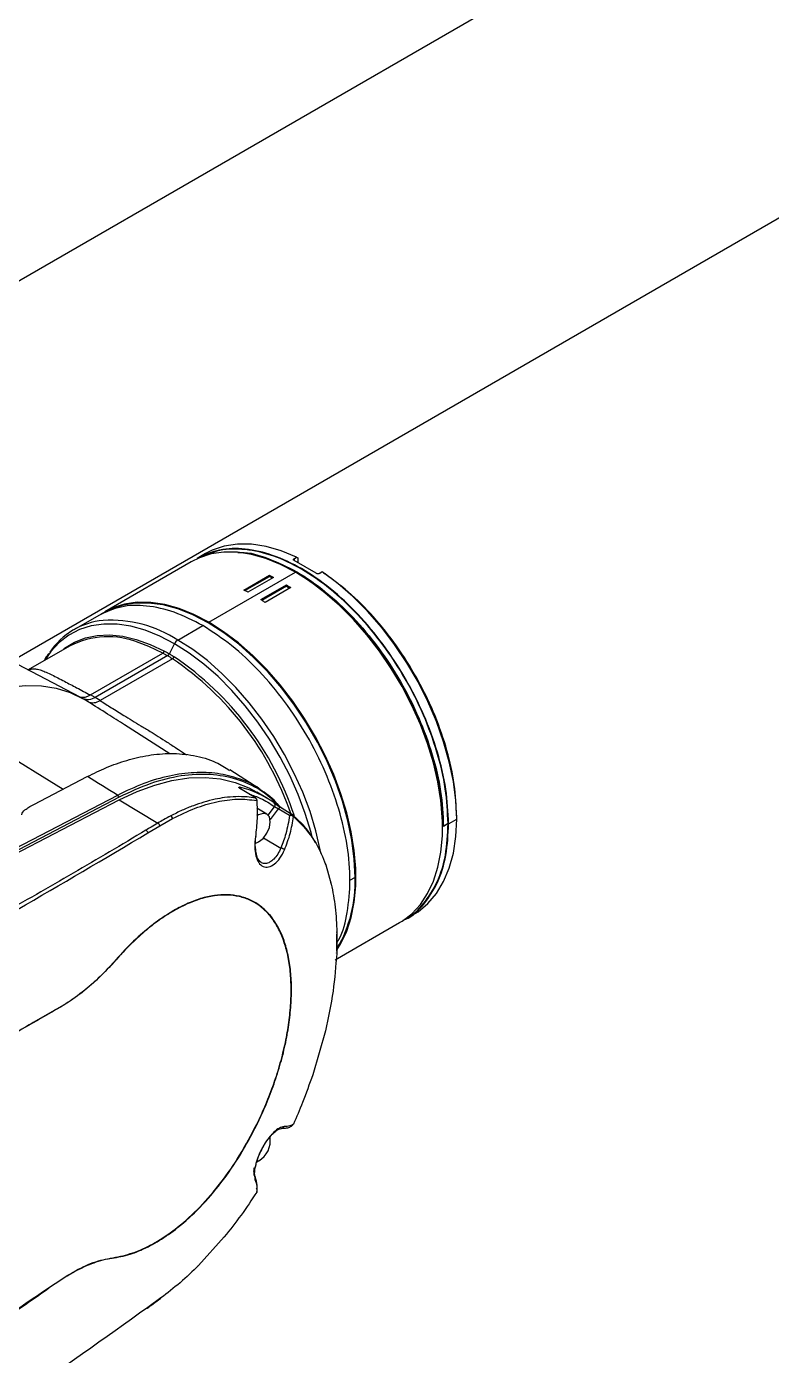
# Model space of a CAD drawing. Header units: millimetres. Extents: x 126 to 938, y 244 to 707.
# Drawn here: x 319.88 to 326.06, y 583.58 to 594.58 of the extents above; entities that cross this region are included whole.
import ezdxf

# ---------------------------------------------------------------- set-up
doc = ezdxf.new("R2010")
doc.units = ezdxf.units.MM

msp = doc.modelspace()

# ---------------------------------------------------------------- linework, layer by layer
at = {"color": 7, "linetype": 'Continuous', "lineweight": 25}
for p, q in [((347.136, 608.244), (308.504, 585.942)), ((319.787, 589.345), (337.035, 599.302)), ((321.366, 590.219), (321.299, 590.18)), ((321.249, 590.151), (320.532, 589.737)), ((322.101, 590.177), (322.122, 590.189)), ((322.101, 590.177), (322.101, 590.162)), ((322.285, 590.056), (322.101, 590.162)), ((322.122, 590.189), (322.133, 590.183)), ((322.133, 590.183), (322.133, 590.144)), ((321.394, 589.652), (322.112, 590.066)), ((321.684, 589.917), (321.896, 590.04)), ((321.692, 589.913), (321.896, 590.031)), ((321.931, 590.022), (321.719, 589.899)), ((321.896, 590.031), (321.896, 590.04)), ((321.922, 590.016), (321.896, 590.031)), ((322.122, 590.06), (322.112, 590.066)), ((322.334, 590.067), (322.313, 590.055)), ((322.345, 590.061), (322.334, 590.067)), ((322.345, 590.061), (322.359, 590.052)), ((321.825, 589.838), (322.037, 589.961)), ((322.037, 589.95), (321.834, 589.832)), ((322.073, 589.938), (321.861, 589.815)), ((322.037, 589.961), (322.037, 589.95)), ((322.037, 589.95), (322.065, 589.934)), ((320.482, 589.708), (320.275, 589.589)), ((321.137, 589.504), (321.344, 589.623)), ((321.39, 589.646), (321.394, 589.652)), ((320.328, 589.032), (319.476, 589.477)), ((320.241, 589.454), (319.899, 589.256)), ((321.068, 589.39), (321.11, 589.473)), ((320.413, 589.049), (321.013, 589.396)), ((321.054, 589.375), (320.454, 589.028)), ((321.093, 589.349), (320.493, 589.003)), ((320.454, 589.028), (320.413, 589.049)), ((320.493, 589.003), (320.454, 589.028)), ((319.17, 588.899), (320.188, 588.27)), ((321.071, 588.563), (320.697, 588.801)), ((320.713, 588.791), (320.697, 588.801)), ((319.945, 588.143), (320.388, 588.373)), ((321.818, 588.268), (321.569, 588.429)), ((321.881, 588.191), (321.793, 588.244)), ((320.637, 588.218), (314.899, 585.232)), ((320.653, 588.203), (314.915, 585.217)), ((314.937, 585.211), (320.651, 588.18)), ((320.651, 588.18), (320.972, 587.988)), ((321.887, 588.054), (321.939, 588.124)), ((320.989, 587.966), (321.095, 588.027)), ((321.876, 588.063), (321.793, 588.111)), ((321.793, 588.064), (321.807, 588.056)), ((321.807, 588.056), (321.793, 588.047)), ((321.97, 588.107), (321.903, 588.018)), ((322.063, 588.051), (321.97, 588.107)), ((322.172, 587.979), (322.086, 588.06)), ((322.095, 588.042), (322.18, 587.961)), ((323.381, 587.982), (323.448, 588.021)), ((323.448, 588.021), (323.448, 588.041)), ((320.89, 587.907), (320.989, 587.966)), ((323.331, 587.953), (323.331, 587.966)), ((323.377, 587.984), (323.339, 587.961)), ((321.783, 587.821), (321.807, 587.832)), ((321.848, 587.866), (321.991, 587.782)), ((321.829, 587.663), (321.815, 587.675)), ((322.363, 587.644), (322.409, 587.484)), ((322.607, 587.539), (322.561, 587.512)), ((322.441, 586.856), (322.974, 587.164)), ((323.024, 587.192), (323.091, 587.231)), ((322.456, 587.084), (322.454, 586.911)), ((322.36, 586.268), (322.255, 585.904)), ((322.091, 585.489), (322.095, 585.495)), ((321.793, 585.185), (321.807, 585.192)), ((321.792, 584.933), (321.792, 584.934)), ((321.523, 584.563), (321.31, 584.327)), ((320.998, 584.057), (320.889, 583.978))]:
    msp.add_line(p, q, dxfattribs=at)
at = {"color": 7, "linetype": 'Continuous', "lineweight": 25, "flags": 128}
for points in [[(322.112, 590.066), (321.988, 590.13), (321.866, 590.179), (321.747, 590.212), (321.631, 590.23), (321.52, 590.231), (321.415, 590.216), (321.317, 590.185), (321.249, 590.151)], [(322.122, 590.189), (321.994, 590.242), (321.869, 590.278), (321.748, 590.297), (321.632, 590.298), (321.523, 590.281), (321.421, 590.247), (321.366, 590.219)], [(322.974, 587.164), (322.996, 587.177), (323.076, 587.238), (323.147, 587.315), (323.207, 587.405), (323.256, 587.508), (323.293, 587.623), (323.317, 587.748), (323.33, 587.883), (323.33, 588.026), (323.317, 588.175), (323.293, 588.329), (323.256, 588.486), (323.207, 588.646), (323.147, 588.805), (323.076, 588.963), (322.996, 589.118), (322.906, 589.268), (322.808, 589.411), (322.704, 589.547), (322.593, 589.674), (322.477, 589.791), (322.357, 589.895), (322.235, 589.988), (322.112, 590.066)], [(323.448, 588.021), (323.441, 588.174), (323.421, 588.333), (323.387, 588.496), (323.34, 588.662), (323.281, 588.829), (323.21, 588.995), (323.128, 589.157), (323.035, 589.315), (322.934, 589.466), (322.825, 589.609), (322.709, 589.742), (322.588, 589.863), (322.462, 589.972), (322.334, 590.067)], [(321.394, 589.652), (321.271, 589.716), (321.148, 589.765), (321.029, 589.798), (320.913, 589.815), (320.802, 589.816), (320.697, 589.801), (320.599, 589.771), (320.51, 589.724), (320.501, 589.718)], [(321.39, 589.646), (321.263, 589.711), (321.138, 589.761), (321.015, 589.794), (320.896, 589.81), (320.782, 589.808), (320.676, 589.79), (320.577, 589.755), (320.531, 589.731)], [(321.11, 589.473), (320.988, 589.537), (320.867, 589.585), (320.749, 589.618), (320.634, 589.635), (320.525, 589.636), (320.421, 589.622), (320.324, 589.591), (320.235, 589.545), (320.156, 589.484), (320.086, 589.408), (320.036, 589.336)], [(322.607, 587.539), (322.6, 587.69), (322.58, 587.846), (322.547, 588.007), (322.502, 588.171), (322.444, 588.335), (322.374, 588.499), (322.294, 588.659), (322.204, 588.815), (322.105, 588.965), (321.999, 589.106), (321.885, 589.239), (321.766, 589.36), (321.643, 589.469), (321.518, 589.564), (321.39, 589.646)], [(322.459, 586.941), (322.489, 586.991), (322.538, 587.094), (322.575, 587.208), (322.6, 587.334), (322.612, 587.469), (322.612, 587.611), (322.6, 587.76), (322.575, 587.915), (322.538, 588.072), (322.489, 588.231), (322.429, 588.391), (322.359, 588.548), (322.278, 588.703), (322.188, 588.853), (322.091, 588.997), (321.986, 589.133), (321.875, 589.26), (321.759, 589.376), (321.64, 589.481), (321.517, 589.573), (321.394, 589.652)], [(320.199, 589.436), (320.281, 589.486), (320.372, 589.521), (320.469, 589.541), (320.573, 589.546), (320.681, 589.535), (320.794, 589.508), (320.909, 589.467), (321.027, 589.411)], [(321.013, 589.396), (320.897, 589.451), (320.817, 589.481)], [(322.254, 587.865), (322.242, 587.91), (322.194, 588.068), (322.135, 588.225), (322.065, 588.382), (321.985, 588.535), (321.897, 588.683), (321.8, 588.825), (321.696, 588.96), (321.586, 589.086), (321.472, 589.201), (321.353, 589.305), (321.232, 589.396), (321.11, 589.473)], [(322.324, 587.734), (322.318, 587.766), (322.281, 587.924), (322.233, 588.083), (322.173, 588.243), (322.102, 588.4), (322.022, 588.555), (321.932, 588.705), (321.834, 588.849), (321.729, 588.985), (321.618, 589.112), (321.503, 589.228), (321.383, 589.333), (321.261, 589.425), (321.137, 589.504)], [(319.17, 588.899), (319.316, 588.975), (319.461, 589.037), (319.603, 589.083), (319.743, 589.113), (319.877, 589.127), (320.007, 589.124), (320.13, 589.105), (320.246, 589.069), (320.354, 589.018)], [(320.394, 588.993), (320.372, 589.007), (320.354, 589.018)], [(320.651, 588.18), (320.8, 588.249), (320.946, 588.303), (321.089, 588.34), (321.229, 588.362), (321.363, 588.366), (321.492, 588.354), (321.613, 588.325), (321.727, 588.28), (321.793, 588.244)], [(321.781, 588.196), (321.712, 588.238), (321.658, 588.272)], [(321.807, 587.832), (321.844, 587.862), (321.876, 587.904), (321.897, 587.953), (321.904, 588), (321.897, 588.039), (321.876, 588.063), (321.844, 588.069), (321.807, 588.056)], [(321.993, 588.117), (321.991, 588.118), (321.988, 588.118), (321.985, 588.118), (321.982, 588.117), (321.979, 588.116), (321.976, 588.113), (321.973, 588.11), (321.97, 588.107)], [(322.081, 588.062), (322.039, 588.087), (321.988, 588.118)], [(321.993, 588.117), (322.045, 588.085), (322.086, 588.06)], [(323.091, 587.231), (323.128, 587.254), (323.21, 587.322), (323.281, 587.405), (323.34, 587.504), (323.387, 587.616), (323.421, 587.74), (323.441, 587.876), (323.448, 588.021)], [(321.781, 587.878), (321.782, 587.877), (321.784, 587.877), (321.785, 587.876), (321.785, 587.876), (321.785, 587.876), (321.783, 587.875), (321.781, 587.875)]]:
    msp.add_lwpolyline(points, dxfattribs=at)
at = {"color": 7, "linetype": 'Continuous', "lineweight": 25}
for centre, radius, start, end in [((320.576, 589.067), 0.602, 95.402, 146.0264), ((320.579, 588.635), 1.033, 57.2392, 93.2701), ((320.559, 588.845), 0.686, 67.8805, 117.5866), ((321.177, 589.441), 0.0739, 122.2048, 154.06), ((320.179, 589.437), 0.0207, 336.1602, 357.4681), ((320.994, 589.426), 0.0355, 302.2815, 335.3657), ((321.073, 589.382), 0.0385, 302.1117, 332.7334), ((319.67, 587.245), 2.54, 18.8799, 55.925), ((319.675, 587.247), 2.557, 18.2445, 55.9208), ((320.353, 589.134), 0.104, 254.4585, 305.3227), ((320.435, 589.087), 0.102, 246.491, 305.0085), ((299.518, 554.665), 39.647, 57.8128, 58.2372), ((321.456, 587.49), 0.82, 54.244, 76.1175), ((321.64, 588.267), 0.0222, 4.4401, 55.8941), ((321.648, 588.253), 0.021, 53.2834, 69.6487), ((321.656, 588.263), 0.00882, 35.2664, 77.805), ((321.922, 588.137), 0.0222, 322.5167, 52.6644), ((321.062, 588.019), 0.0337, 12.7273, 59.5445), ((320.856, 587.898), 0.0359, 14.7348, 59.6852), ((320.954, 587.957), 0.0357, 15.2339, 59.9883), ((322.162, 587.963), 0.0185, 355.4607, 57.4413), ((321.98, 587.723), 0.06, 46.3127, 79.6598), ((322.348, 587.645), 0.0151, 354.0404, 52.3089), ((322.396, 587.485), 0.0132, 353.0234, 36.1158), ((321.524, 587.5), 1.083, 329.7111, 2.0381), ((322.447, 587.085), 0.00899, 350.947, 16.2705), ((322.446, 586.912), 0.00746, 350.124, 15.9689), ((321.885, 585.669), 0.2, 241.9188, 242.5711), ((321.71, 585.359), 0.194, 300.2643, 8.4467), ((321.996, 585.484), 0.0231, 272.0846, 338.8438), ((321.76, 585.052), 0.021, 323.2321, 48.017), ((321.52, 584.563), 0.00325, 293.8025, 349.3889), ((321.305, 584.329), 0.00547, 288.9395, 345.907), ((320.989, 584.06), 0.00916, 296.7047, 341.6215), ((320.88, 583.982), 0.0103, 270.8614, 295.0997), ((320.88, 583.981), 0.00915, 296.9818, 343.0253)]:
    msp.add_arc(centre, radius, start, end, dxfattribs=at)
for points, knots in [([(323.381, 587.982), (323.376, 588.078), (323.366, 588.279), (323.292, 588.582), (323.18, 588.888), (323.029, 589.187), (322.846, 589.467), (322.637, 589.718), (322.41, 589.931), (322.173, 590.097), (321.935, 590.21), (321.704, 590.265), (321.485, 590.263), (321.359, 590.207), (321.299, 590.18)], [0, 0, 0, 0, 0.084116, 0.174875, 0.270409, 0.368426, 0.466442, 0.561971, 0.652725, 0.736837, 0.813106, 0.881336, 0.942706, 1, 1, 1, 1]), ([(323.377, 587.984), (323.372, 588.08), (323.362, 588.28), (323.289, 588.582), (323.177, 588.888), (323.027, 589.186), (322.844, 589.465), (322.635, 589.715), (322.409, 589.927), (322.173, 590.092), (321.935, 590.206), (321.705, 590.26), (321.487, 590.259), (321.362, 590.203), (321.301, 590.176)], [0, 0, 0, 0, 0.084116, 0.174877, 0.270409, 0.368425, 0.466442, 0.561971, 0.652725, 0.736837, 0.813106, 0.881337, 0.942707, 1, 1, 1, 1]), ([(321.635, 590.229), (321.642, 590.229), (321.728, 590.234), (321.897, 590.178), (322.134, 590.072), (322.37, 589.904), (322.596, 589.693), (322.805, 589.443), (322.988, 589.163), (323.138, 588.865), (323.25, 588.56), (323.323, 588.258), (323.334, 588.058), (323.339, 587.961)], [0, 0, 0, 0, 0.007194, 0.084054, 0.16997, 0.264719, 0.366952, 0.474564, 0.584977, 0.695392, 0.803006, 0.905245, 1, 1, 1, 1]), ([(322.101, 590.162), (322.099, 590.163), (322.097, 590.165), (322.095, 590.169), (322.097, 590.174), (322.099, 590.176), (322.101, 590.177)], [0, 0, 0, 0, 0.274008, 0.489933, 0.709232, 1, 1, 1, 1]), ([(321.896, 590.04), (321.903, 590.037), (321.914, 590.031), (321.926, 590.025), (321.931, 590.022)], [0, 0, 0, 0, 0.558121, 1, 1, 1, 1]), ([(323.331, 587.966), (323.327, 588.061), (323.316, 588.26), (323.243, 588.56), (323.133, 588.864), (322.983, 589.16), (322.801, 589.438), (322.593, 589.686), (322.37, 589.9), (322.203, 590.008), (322.122, 590.06)], [0, 0, 0, 0, 0.11416, 0.237334, 0.366987, 0.50001, 0.633034, 0.762681, 0.885849, 1, 1, 1, 1]), ([(322.313, 590.055), (322.311, 590.054), (322.307, 590.052), (322.299, 590.051), (322.291, 590.052), (322.287, 590.055), (322.285, 590.056)], [0, 0, 0, 0, 0.2374016, 0.49501, 0.7577284, 1, 1, 1, 1]), ([(323.448, 588.041), (323.444, 588.13), (323.435, 588.315), (323.371, 588.595), (323.273, 588.88), (323.14, 589.159), (322.977, 589.425), (322.79, 589.667), (322.586, 589.881), (322.433, 589.996), (322.359, 590.052)], [0, 0, 0, 0, 0.113092, 0.234727, 0.362728, 0.494427, 0.626891, 0.757134, 0.882323, 1, 1, 1, 1]), ([(321.719, 589.899), (321.713, 589.903), (321.701, 589.909), (321.689, 589.915), (321.684, 589.917)], [0, 0, 0, 0, 0.561906, 1, 1, 1, 1]), ([(322.037, 589.961), (322.044, 589.956), (322.056, 589.949), (322.068, 589.941), (322.073, 589.938)], [0, 0, 0, 0, 0.558285, 1, 1, 1, 1]), ([(321.344, 589.623), (321.267, 589.664), (321.119, 589.74), (320.887, 589.793), (320.668, 589.792), (320.543, 589.736), (320.482, 589.708)], [0, 0, 0, 0, 0.2898186, 0.5490872, 0.7822889, 1, 1, 1, 1]), ([(321.861, 589.815), (321.854, 589.82), (321.842, 589.827), (321.83, 589.835), (321.825, 589.838)], [0, 0, 0, 0, 0.561671, 1, 1, 1, 1]), ([(322.456, 587), (322.461, 587.008), (322.509, 587.082), (322.547, 587.259), (322.573, 587.519), (322.546, 587.808), (322.476, 588.11), (322.363, 588.417), (322.212, 588.716), (322.029, 588.996), (321.819, 589.246), (321.594, 589.461), (321.426, 589.571), (321.344, 589.623)], [0, 0, 0, 0, 0.009595, 0.086275, 0.171989, 0.266515, 0.368505, 0.475857, 0.586003, 0.696148, 0.803498, 0.905482, 1, 1, 1, 1]), ([(320.068, 589.392), (320.059, 589.38), (320.044, 589.361), (320.034, 589.34), (320.03, 589.332)], [0, 0, 0, 0, 0.631829, 1, 1, 1, 1]), ([(320.187, 589.423), (320.188, 589.424), (320.191, 589.429), (320.196, 589.433), (320.199, 589.436)], [0, 0, 0, 0, 0.207924, 1, 1, 1, 1]), ([(321.013, 589.396), (321.021, 589.392), (321.034, 589.385), (321.048, 589.378), (321.054, 589.375)], [0, 0, 0, 0, 0.558681, 1, 1, 1, 1]), ([(321.027, 589.411), (321.034, 589.407), (321.048, 589.4), (321.061, 589.393), (321.068, 589.39)], [0, 0, 0, 0, 0.5579861, 1, 1, 1, 1]), ([(321.068, 589.39), (321.067, 589.388), (321.065, 589.385), (321.062, 589.381), (321.058, 589.377), (321.055, 589.375), (321.054, 589.375)], [0, 0, 0, 0, 0.2619567, 0.5255661, 0.7756304, 1, 1, 1, 1]), ([(321.054, 589.375), (321.061, 589.37), (321.074, 589.361), (321.088, 589.353), (321.093, 589.349)], [0, 0, 0, 0, 0.557813, 1, 1, 1, 1]), ([(321.068, 589.39), (321.075, 589.385), (321.088, 589.376), (321.101, 589.368), (321.107, 589.364)], [0, 0, 0, 0, 0.558416, 1, 1, 1, 1]), ([(319.897, 589.254), (319.898, 589.256), (319.906, 589.261), (319.916, 589.262), (319.923, 589.263)], [0, 0, 0, 0, 0.228095, 1, 1, 1, 1]), ([(319.917, 589.263), (319.913, 589.261), (319.908, 589.257), (319.907, 589.251), (319.907, 589.249)], [0, 0, 0, 0, 0.7278705, 1, 1, 1, 1]), ([(319.923, 589.263), (319.927, 589.264), (319.941, 589.268), (319.97, 589.263), (320.007, 589.254), (320.05, 589.236), (320.096, 589.215), (320.146, 589.19), (320.214, 589.154), (320.304, 589.107), (320.375, 589.069), (320.413, 589.049)], [0, 0, 0, 0, 0.023899, 0.08055, 0.158545, 0.238047, 0.334327, 0.439158, 0.550546, 0.762487, 1, 1, 1, 1]), ([(320.454, 589.028), (320.436, 589.019), (320.404, 589.003), (320.37, 589.013), (320.354, 589.018)], [0, 0, 0, 0, 0.550786, 1, 1, 1, 1]), ([(320.493, 589.003), (320.525, 588.983), (320.59, 588.942), (320.679, 588.887), (320.76, 588.838), (320.832, 588.794), (320.905, 588.749), (320.978, 588.704), (321.052, 588.657), (321.124, 588.61), (321.177, 588.575), (321.204, 588.556), (321.209, 588.552)], [0, 0, 0, 0, 0.131427, 0.274519, 0.368585, 0.468814, 0.57505, 0.670858, 0.774236, 0.885008, 0.975887, 1, 1, 1, 1]), ([(320.697, 588.801), (320.65, 588.831), (320.549, 588.895), (320.448, 588.959), (320.394, 588.993)], [0, 0, 0, 0, 0.4684029, 1, 1, 1, 1]), ([(320.388, 588.373), (320.44, 588.399), (320.546, 588.451), (320.716, 588.511), (320.894, 588.553), (321.081, 588.57), (321.271, 588.553), (321.438, 588.507), (321.529, 588.449), (321.566, 588.425)], [0, 0, 0, 0, 0.141138, 0.286434, 0.434832, 0.58549, 0.738314, 0.894719, 1, 1, 1, 1]), ([(321.817, 588.267), (321.815, 588.27), (321.765, 588.31), (321.646, 588.358), (321.466, 588.405), (321.269, 588.411), (321.063, 588.382), (320.848, 588.319), (320.709, 588.253), (320.637, 588.218)], [0, 0, 0, 0, 0.008798, 0.154657, 0.303229, 0.459467, 0.627469, 0.806589, 1, 1, 1, 1]), ([(321.988, 588.121), (321.935, 588.17), (321.829, 588.269), (321.626, 588.359), (321.401, 588.399), (321.158, 588.385), (320.903, 588.321), (320.739, 588.244), (320.653, 588.203)], [0, 0, 0, 0, 0.150129, 0.300345, 0.455008, 0.621834, 0.802512, 1, 1, 1, 1]), ([(321.658, 588.272), (321.654, 588.274), (321.649, 588.277), (321.64, 588.285), (321.647, 588.288), (321.65, 588.287), (321.653, 588.286)], [0, 0, 0, 0, 0.448543, 0.653701, 0.756461, 1, 1, 1, 1]), ([(321.974, 588.132), (321.966, 588.142), (321.923, 588.196), (321.865, 588.236), (321.817, 588.267)], [0, 0, 0, 0, 0.186969, 1, 1, 1, 1]), ([(319.846, 588.056), (319.846, 588.058), (319.844, 588.062), (319.852, 588.083), (319.878, 588.102), (319.905, 588.121), (319.926, 588.133), (319.937, 588.139), (319.945, 588.143)], [0, 0, 0, 0, 0.045542, 0.103764, 0.458747, 0.723277, 0.821602, 1, 1, 1, 1]), ([(320.637, 588.218), (320.64, 588.216), (320.646, 588.211), (320.65, 588.206), (320.653, 588.203)], [0, 0, 0, 0, 0.5249743, 1, 1, 1, 1]), ([(321.781, 588.196), (321.758, 588.199), (321.704, 588.207), (321.618, 588.208), (321.53, 588.201), (321.441, 588.185), (321.355, 588.163), (321.263, 588.132), (321.172, 588.095), (321.111, 588.064), (321.079, 588.048)], [0, 0, 0, 0, 0.096226, 0.222393, 0.353716, 0.460932, 0.593803, 0.718297, 0.856722, 1, 1, 1, 1]), ([(321.095, 588.027), (321.157, 588.057), (321.274, 588.114), (321.455, 588.167), (321.628, 588.193), (321.739, 588.182), (321.792, 588.176)], [0, 0, 0, 0, 0.281895, 0.539361, 0.777856, 1, 1, 1, 1]), ([(321.73, 588.228), (321.761, 588.217), (321.836, 588.193), (321.902, 588.149), (321.939, 588.124)], [0, 0, 0, 0, 0.423399, 1, 1, 1, 1]), ([(321.792, 588.176), (321.792, 588.178), (321.791, 588.183), (321.788, 588.19), (321.784, 588.194), (321.781, 588.196)], [0, 0, 0, 0, 0.292059, 0.582296, 1, 1, 1, 1]), ([(321.787, 588.192), (321.786, 588.193), (321.785, 588.195), (321.782, 588.196), (321.781, 588.196)], [0, 0, 0, 0, 0.509794, 1, 1, 1, 1]), ([(321.792, 588.176), (321.794, 588.126), (321.798, 588.025), (321.786, 587.925), (321.781, 587.875)], [0, 0, 0, 0, 0.501225, 1, 1, 1, 1]), ([(321.795, 588.175), (321.795, 588.176), (321.795, 588.181), (321.792, 588.187), (321.788, 588.19), (321.787, 588.192)], [0, 0, 0, 0, 0.225735, 0.672311, 1, 1, 1, 1]), ([(321.796, 588.175), (321.796, 588.175), (321.794, 588.176), (321.793, 588.176), (321.792, 588.176)], [0, 0, 0, 0, 0.288088, 1, 1, 1, 1]), ([(321.792, 588.174), (321.793, 588.174), (321.794, 588.174), (321.795, 588.175), (321.796, 588.175)], [0, 0, 0, 0, 0.349421, 1, 1, 1, 1]), ([(321.935, 588.155), (321.939, 588.152), (321.948, 588.146), (321.962, 588.136), (321.975, 588.128), (321.985, 588.121), (321.99, 588.118), (321.993, 588.117)], [0, 0, 0, 0, 0.202275, 0.461913, 0.741342, 0.876755, 1, 1, 1, 1]), ([(321.939, 588.124), (321.94, 588.123), (321.943, 588.122), (321.948, 588.12), (321.953, 588.117), (321.958, 588.114), (321.962, 588.112), (321.966, 588.109), (321.969, 588.108), (321.97, 588.107)], [0, 0, 0, 0, 0.1062153, 0.2245971, 0.4661049, 0.607607, 0.7471314, 0.879494, 1, 1, 1, 1]), ([(321.079, 588.048), (321.059, 588.038), (321.023, 588.018), (320.988, 587.997), (320.972, 587.988)], [0, 0, 0, 0, 0.554715, 1, 1, 1, 1]), ([(322.063, 588.051), (322.055, 588), (322.04, 587.908), (322.006, 587.821), (321.991, 587.782)], [0, 0, 0, 0, 0.551764, 1, 1, 1, 1]), ([(322.021, 587.767), (322.039, 587.812), (322.074, 587.901), (322.088, 587.995), (322.095, 588.042)], [0, 0, 0, 0, 0.50621, 1, 1, 1, 1]), ([(322.081, 588.062), (322.079, 588.061), (322.074, 588.061), (322.068, 588.057), (322.065, 588.053), (322.063, 588.051)], [0, 0, 0, 0, 0.2649476, 0.6200623, 1, 1, 1, 1]), ([(322.095, 588.042), (322.093, 588.044), (322.088, 588.047), (322.08, 588.05), (322.071, 588.051), (322.066, 588.051), (322.063, 588.051)], [0, 0, 0, 0, 0.21726, 0.516516, 0.770394, 1, 1, 1, 1]), ([(322.086, 588.06), (322.084, 588.061), (322.083, 588.062), (322.081, 588.062), (322.081, 588.062)], [0, 0, 0, 0, 0.9084945, 1, 1, 1, 1]), ([(322.086, 588.06), (322.087, 588.059), (322.091, 588.057), (322.094, 588.05), (322.095, 588.045), (322.095, 588.042)], [0, 0, 0, 0, 0.268248, 0.548641, 1, 1, 1, 1]), ([(320.874, 587.929), (320.673, 587.81), (320.27, 587.572), (319.542, 587.155), (319.013, 586.86), (318.688, 586.68)], [0, 0, 0, 0, 0.277976, 0.557604, 1, 1, 1, 1]), ([(318.705, 586.654), (319.074, 586.859), (319.808, 587.266), (320.531, 587.694), (320.89, 587.907)], [0, 0, 0, 0, 0.502211, 1, 1, 1, 1]), ([(320.972, 587.988), (320.954, 587.977), (320.921, 587.957), (320.888, 587.938), (320.874, 587.929)], [0, 0, 0, 0, 0.55964, 1, 1, 1, 1]), ([(322.277, 587.827), (322.266, 587.847), (322.239, 587.898), (322.201, 587.943), (322.179, 587.97)], [0, 0, 0, 0, 0.393232, 1, 1, 1, 1]), ([(322.18, 587.961), (322.217, 587.915), (322.293, 587.818), (322.339, 587.704), (322.363, 587.644)], [0, 0, 0, 0, 0.47862, 1, 1, 1, 1]), ([(323.004, 587.185), (323.01, 587.187), (323.079, 587.211), (323.185, 587.319), (323.301, 587.499), (323.369, 587.729), (323.377, 587.894), (323.381, 587.982)], [0, 0, 0, 0, 0.02321, 0.235926, 0.463699, 0.716932, 1, 1, 1, 1]), ([(323.021, 587.196), (323.021, 587.196), (323.082, 587.22), (323.182, 587.323), (323.297, 587.502), (323.366, 587.731), (323.373, 587.897), (323.377, 587.984)], [0, 0, 0, 0, 0.00009, 0.217844, 0.451002, 0.71023, 1, 1, 1, 1]), ([(321.781, 587.875), (321.778, 587.847), (321.773, 587.794), (321.781, 587.721), (321.802, 587.663), (321.841, 587.625), (321.894, 587.622), (321.943, 587.65), (321.989, 587.699), (322.01, 587.743), (322.021, 587.767)], [0, 0, 0, 0, 0.165334, 0.311145, 0.429331, 0.522679, 0.610774, 0.716365, 0.847247, 1, 1, 1, 1]), ([(321.783, 587.769), (321.783, 587.774), (321.776, 587.809), (321.781, 587.845), (321.785, 587.876)], [0, 0, 0, 0, 0.147905, 1, 1, 1, 1]), ([(321.828, 587.662), (321.821, 587.668), (321.804, 587.683), (321.788, 587.722), (321.785, 587.752), (321.783, 587.769)], [0, 0, 0, 0, 0.22346, 0.581617, 1, 1, 1, 1]), ([(321.991, 587.782), (321.983, 587.765), (321.968, 587.732), (321.937, 587.691), (321.902, 587.663), (321.866, 587.651), (321.839, 587.653), (321.83, 587.662), (321.829, 587.663)], [0, 0, 0, 0, 0.252915, 0.481556, 0.676885, 0.834211, 0.980357, 1, 1, 1, 1]), ([(322.409, 587.484), (322.422, 587.42), (322.447, 587.288), (322.453, 587.154), (322.456, 587.084)], [0, 0, 0, 0, 0.4816552, 1, 1, 1, 1]), ([(321.793, 585.491), (321.819, 585.547), (321.871, 585.658), (321.936, 585.829), (321.991, 586), (322.033, 586.171), (322.062, 586.337), (322.078, 586.498), (322.081, 586.65), (322.071, 586.793), (322.047, 586.924), (322.011, 587.042), (321.961, 587.146), (321.9, 587.233), (321.826, 587.303), (321.742, 587.354), (321.648, 587.386), (321.546, 587.398), (321.437, 587.391), (321.323, 587.365), (321.206, 587.319), (321.086, 587.256), (320.965, 587.176), (320.833, 587.07), (320.693, 586.938), (320.558, 586.777), (320.408, 586.635), (320.254, 586.516), (320.093, 586.425), (319.938, 586.336), (319.783, 586.247), (319.233, 585.934), (318.28, 585.41), (316.923, 584.675), (316.017, 584.186), (315.564, 583.941)], [0, 0, 0, 0, 0.020104, 0.04006, 0.059823, 0.078903, 0.097323, 0.115026, 0.131619, 0.147206, 0.161767, 0.175114, 0.187475, 0.199036, 0.209872, 0.220425, 0.231105, 0.242104, 0.253816, 0.266506, 0.280141, 0.294876, 0.310793, 0.32762, 0.35002, 0.37356, 0.396215, 0.417404, 0.437018, 0.456486, 0.476009, 0.49556, 0.663191, 0.831785, 1, 1, 1, 1]), ([(321.791, 585.492), (321.817, 585.548), (321.869, 585.658), (321.934, 585.829), (321.988, 586), (322.03, 586.17), (322.059, 586.336), (322.075, 586.496), (322.078, 586.648), (322.068, 586.79), (322.045, 586.921), (322.008, 587.039), (321.959, 587.142), (321.898, 587.23), (321.825, 587.3), (321.741, 587.351), (321.647, 587.383), (321.545, 587.396), (321.437, 587.389), (321.323, 587.363), (321.206, 587.317), (321.086, 587.254), (320.965, 587.174), (320.844, 587.077), (320.725, 586.966), (320.612, 586.841), (320.497, 586.717), (320.375, 586.609), (320.252, 586.515), (320.001, 586.37), (319.348, 585.998), (318.28, 585.409), (316.923, 584.675), (316.017, 584.185), (315.564, 583.94)], [0, 0, 0, 0, 0.02006, 0.039972, 0.05969, 0.078727, 0.097106, 0.114773, 0.131335, 0.146895, 0.161434, 0.174768, 0.187117, 0.19867, 0.209498, 0.220041, 0.230707, 0.241691, 0.253386, 0.266056, 0.279674, 0.294394, 0.310295, 0.32711, 0.344896, 0.36363, 0.382253, 0.400121, 0.416942, 0.432698, 0.495152, 0.662904, 0.831637, 1, 1, 1, 1]), ([(322.454, 586.927), (322.455, 586.949), (322.456, 586.996), (322.456, 587.044), (322.455, 587.069)], [0, 0, 0, 0, 0.472124, 1, 1, 1, 1]), ([(322.454, 586.911), (322.446, 586.806), (322.43, 586.589), (322.384, 586.377), (322.36, 586.268)], [0, 0, 0, 0, 0.485142, 1, 1, 1, 1]), ([(322.255, 585.904), (322.228, 585.827), (322.179, 585.689), (322.121, 585.555), (322.095, 585.495)], [0, 0, 0, 0, 0.558045, 1, 1, 1, 1]), ([(315.564, 581.104), (316.105, 581.464), (317.186, 582.185), (318.49, 583.06), (319.478, 583.725), (319.97, 584.083), (320.305, 584.295), (320.473, 584.37), (320.643, 584.394), (320.811, 584.441), (320.977, 584.526), (321.151, 584.648), (321.327, 584.811), (321.5, 585.012), (321.658, 585.241), (321.746, 585.408), (321.791, 585.492)], [0, 0, 0, 0, 0.252935, 0.505913, 0.611604, 0.716705, 0.742596, 0.765979, 0.787489, 0.80948, 0.833382, 0.859691, 0.891953, 0.926647, 0.962769, 1, 1, 1, 1]), ([(315.564, 581.103), (316.105, 581.463), (317.185, 582.185), (318.334, 582.95), (319.004, 583.406), (319.205, 583.543), (319.405, 583.679), (319.604, 583.816), (319.802, 583.953), (320, 584.089), (320.188, 584.226), (320.368, 584.324), (320.534, 584.382), (320.689, 584.398), (320.839, 584.452), (320.99, 584.532), (321.155, 584.649), (321.328, 584.808), (321.501, 585.01), (321.66, 585.239), (321.748, 585.406), (321.793, 585.491)], [0, 0, 0, 0, 0.2528434, 0.5057268, 0.5372389, 0.568694, 0.6000864, 0.6314194, 0.6626991, 0.6939411, 0.7249549, 0.7531395, 0.7735431, 0.7928955, 0.8132606, 0.8352959, 0.8593657, 0.8916947, 0.9264666, 0.9626746, 1, 1, 1, 1]), ([(321.997, 585.461), (322.008, 585.462), (322.031, 585.463), (322.065, 585.468), (322.083, 585.483), (322.091, 585.49)], [0, 0, 0, 0, 0.327987, 0.675399, 1, 1, 1, 1]), ([(322.095, 585.495), (322.086, 585.49), (322.062, 585.476), (322.035, 585.476), (322.018, 585.476)], [0, 0, 0, 0, 0.392567, 1, 1, 1, 1]), ([(322.018, 585.476), (322.005, 585.472), (321.973, 585.464), (321.929, 585.426), (321.882, 585.373), (321.838, 585.304), (321.803, 585.229), (321.78, 585.156), (321.768, 585.092), (321.774, 585.055), (321.777, 585.039)], [0, 0, 0, 0, 0.075242, 0.183983, 0.32173, 0.47795, 0.638425, 0.787487, 0.911045, 1, 1, 1, 1]), ([(321.83, 585.278), (321.835, 585.289), (321.851, 585.322), (321.882, 585.367), (321.917, 585.41), (321.948, 585.437), (321.973, 585.455), (321.989, 585.459), (321.997, 585.461)], [0, 0, 0, 0, 0.143573, 0.430479, 0.637992, 0.802426, 0.908518, 1, 1, 1, 1]), ([(321.782, 585.136), (321.784, 585.151), (321.791, 585.188), (321.808, 585.236), (321.824, 585.267), (321.83, 585.278)], [0, 0, 0, 0, 0.307059, 0.750737, 1, 1, 1, 1]), ([(321.772, 585.069), (321.771, 585.078), (321.767, 585.1), (321.77, 585.122), (321.771, 585.135)], [0, 0, 0, 0, 0.431862, 1, 1, 1, 1]), ([(321.796, 584.946), (321.796, 584.961), (321.798, 584.999), (321.787, 585.035), (321.78, 585.057)], [0, 0, 0, 0, 0.4097754, 1, 1, 1, 1]), ([(321.792, 584.934), (321.749, 584.869), (321.665, 584.741), (321.57, 584.622), (321.523, 584.563)], [0, 0, 0, 0, 0.505852, 1, 1, 1, 1]), ([(321.777, 585.039), (321.783, 585.02), (321.794, 584.986), (321.792, 584.95), (321.792, 584.934)], [0, 0, 0, 0, 0.556749, 1, 1, 1, 1]), ([(321.796, 584.948), (321.795, 584.952), (321.793, 584.958), (321.789, 584.963), (321.787, 584.965)], [0, 0, 0, 0, 0.5717729, 1, 1, 1, 1]), ([(321.792, 584.934), (321.793, 584.936), (321.795, 584.941), (321.796, 584.946), (321.796, 584.948)], [0, 0, 0, 0, 0.544335, 1, 1, 1, 1]), ([(321.31, 584.327), (321.26, 584.278), (321.161, 584.182), (321.051, 584.098), (320.998, 584.057)], [0, 0, 0, 0, 0.511673, 1, 1, 1, 1]), ([(320.884, 583.973), (320.901, 583.985), (320.937, 584.011), (320.973, 584.038), (320.993, 584.052)], [0, 0, 0, 0, 0.452553, 1, 1, 1, 1]), ([(320.889, 583.978), (320.529, 583.722), (319.806, 583.207), (319.072, 582.707), (318.703, 582.457)], [0, 0, 0, 0, 0.497607, 1, 1, 1, 1])]:
    msp.add_open_spline(points, degree=3, knots=knots, dxfattribs=at)

doc.saveas('drawing.dxf')
